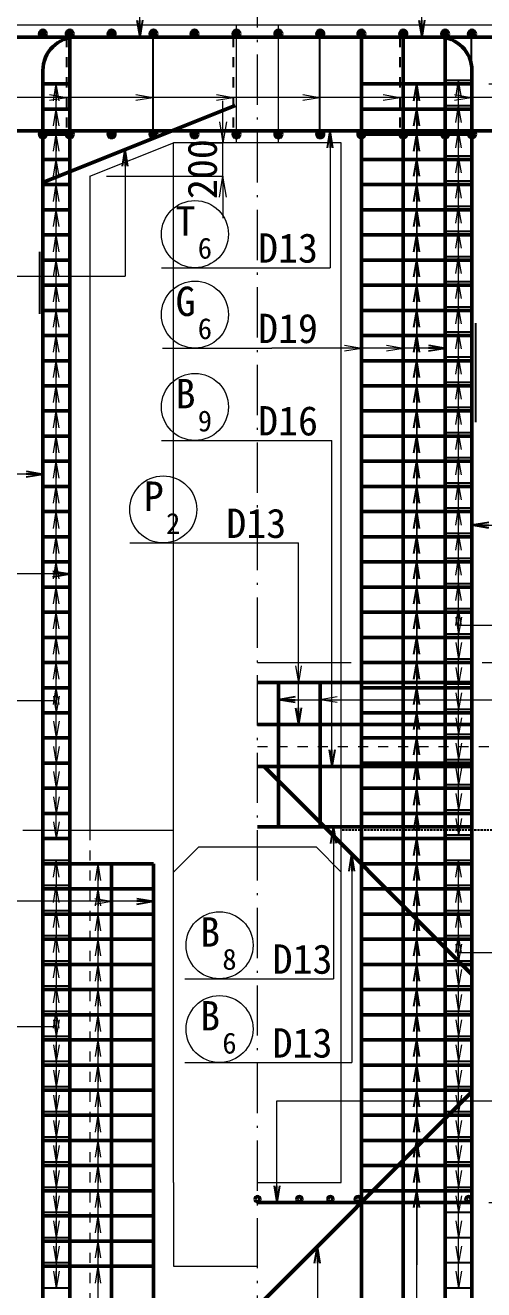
# Model space of a CAD drawing. Header units: millimetres. Extents: x 169470 to 758170, y -17820 to 11880.
# Drawn here: x 234911 to 237646, y -2657 to 4883 of the extents above; entities that cross this region are included whole.
import ezdxf
from ezdxf.enums import TextEntityAlignment as Align

# ---------------------------------------------------------------- set-up
doc = ezdxf.new("R2010")
doc.units = ezdxf.units.MM
doc.header["$LTSCALE"] = 50
doc.header["$PDSIZE"] = 300
for name, pattern in [('DASHED2', [0.375, 0.25, -0.125]), ('SXF_一点短鎖線', [9.25, 6, -1.5, 0.25, -1.5]), ('SXF_跳び破線', [12, 6, -6])]:
    doc.linetypes.add(name, pattern=pattern)
doc.layers.get('Defpoints').update_dxf_attribs({"color": 151})
for name, color, linetype, lineweight in [('D-BGD', 7, 'Continuous', 13), ('D-BMK', 2, 'SXF_一点短鎖線', 13), ('D-STR', 1, 'Continuous', 50), ('D-STR-DIM', 7, 'Continuous', 13), ('D-STR-HTXT', 7, 'Continuous', 13), ('D-STR-STR2', 6, 'Continuous', 25), ('D-STR-STR2 @ 1', 6, 'Continuous', 25), ('D-STR-STR3', 4, 'Continuous', 25), ('D-STR-STR5', 2, 'Continuous', 25), ('D-STR-TXT', 7, 'Continuous', 13)]:
    doc.layers.add(name, color=color, linetype=linetype, lineweight=lineweight)
doc.styles.add('MS ゴシック', font='MS Gothic.ttf')
doc.styles.add('YOKO_GOTHIC', font='MS Gothic.ttf')
doc.dimstyles.new('DIM-50', dxfattribs={"dimscale": 50, "dimtxt": 3.5, "dimasz": 2.5, "dimexe": 0, "dimexo": 2, "dimgap": 0.8, "dimtad": 1, "dimdec": 0, "dimzin": 1, "dimdsep": 46, "dimtxsty": 'MS ゴシック', "dimblk": 'OPEN', "dimcen": 0.1, "dimclrd": 256, "dimclre": 256, "dimclrt": 256, "dimaunit": 1, "dimadec": 3, "dimazin": 0, "dimtfac": 1, "dimtdec": 0, "dimtix": 1, "dimtmove": 2, "dimatfit": 3, "dimldrblk": 'OPEN', "dimfxl": 1, "dimlwd": -1, "dimlwe": -1, "dimarcsym": 2})
doc.dimstyles.new('S50', dxfattribs={"dimscale": 50, "dimtxt": 3.5, "dimasz": 2, "dimexe": 1, "dimexo": 1, "dimgap": 1, "dimtad": 1, "dimdec": 0, "dimzin": 1, "dimdsep": 46, "dimtxsty": 'YOKO_GOTHIC', "dimblk": 'OPEN', "dimcen": 0, "dimclrd": 256, "dimclre": 256, "dimclrt": 256, "dimaunit": 1, "dimadec": 3, "dimazin": 0, "dimtfac": 1, "dimtdec": 0, "dimtix": 1, "dimtmove": 2, "dimatfit": 3, "dimldrblk": 'OPEN', "dimfxl": 1, "dimlwd": -1, "dimlwe": -1, "dimarcsym": 0})

# ---------------------------------------------------------------- blocks, each defined once
blk = doc.blocks.new('a')
at = {"layer": 'D-STR-STR2', "lineweight": 50}
for radius in [20, 10]:
    blk.add_circle((0, 0), radius, dxfattribs=at)
blk = doc.blocks.new('0930-1')
at = {"layer": 'D-STR-STR2'}
for radius in [20, 10]:
    blk.add_circle((1654010.5, -311924.3), radius, dxfattribs=at)
blk = doc.blocks.new('_Open')
at = {"color": 0, "linetype": 'ByBlock', "lineweight": -2}
for p, q in [((-1, 0.167), (0, 0)), ((-1, -0.167), (0, 0)), ((0, 0), (-1, 0))]:
    blk.add_line(p, q, dxfattribs=at)
blk = doc.blocks.new('*D1346')
at = {"layer": 'D-STR-DIM', "transparency": 16777216}
for p, q in [((235796, 4983.5), (235796, 7383.5)), ((235921, 7383.5), (236671, 7383.5)), ((236796, 4983.5), (236796, 7383.5))]:
    blk.add_line(p, q, dxfattribs=at)
at = {"layer": 'Defpoints', "color": 0, "transparency": 16777216}
for p in [(236796, 7383.5), (235796, 4883.5), (236796, 4883.5)]:
    blk.add_point(p, dxfattribs=at)
at = {"layer": 'D-STR-DIM', "transparency": 16777216, "xscale": 125, "yscale": 125, "zscale": 125, "rotation": 180}
blk.add_blockref('_Open', (235796, 7383.5), dxfattribs=at)
at = {"layer": 'D-STR-DIM', "transparency": 16777216, "xscale": 125, "yscale": 125, "zscale": 125}
blk.add_blockref('_Open', (236796, 7383.5), dxfattribs=at)
at = {"layer": 'D-STR-DIM', "transparency": 16777216, "insert": (236296, 7511), "char_height": 175, "attachment_point": 5, "style": 'MS ゴシック'}
blk.add_mtext('1000', dxfattribs=at)
blk = doc.blocks.new('*D1350')
at = {"layer": 'D-STR-DIM', "transparency": 16777216}
for p, q in [((235796, 6983.5), (235671, 6983.5)), ((235921, 4983.5), (235921, 6983.5)), ((235921, 6983.5), (236671, 6983.5)), ((236671, 4983.5), (236671, 6983.5)), ((236796, 6983.5), (236921, 6983.5))]:
    blk.add_line(p, q, dxfattribs=at)
at = {"layer": 'Defpoints', "color": 0, "transparency": 16777216}
for p in [(236671, 6983.5), (235921, 4883.5), (236671, 4883.5)]:
    blk.add_point(p, dxfattribs=at)
at = {"layer": 'D-STR-DIM', "transparency": 16777216, "xscale": 125, "yscale": 125, "zscale": 125}
blk.add_blockref('_Open', (235921, 6983.5), dxfattribs=at)
at = {"layer": 'D-STR-DIM', "transparency": 16777216, "xscale": 125, "yscale": 125, "zscale": 125, "rotation": 180}
blk.add_blockref('_Open', (236671, 6983.5), dxfattribs=at)
at = {"layer": 'D-STR-DIM', "transparency": 16777216, "char_height": 175, "attachment_point": 5, "style": 'MS ゴシック'}
for s, insert in [('3@250', (236296, 7120.3)), ('=750', (236296, 6856))]:
    blk.add_mtext(s, dxfattribs=dict(at, insert=insert))
blk = doc.blocks.new('*D1397')
at = {"layer": 'D-STR-DIM', "transparency": 16777216}
for p, q in [((240745.9, -1891.5), (240745.9, -1766.5)), ((238796, -2016.5), (240745.9, -2016.5)), ((240745.9, -2136.5), (240745.9, -2016.5)), ((237676, -2136.5), (240745.9, -2136.5)), ((240745.9, -2261.5), (240745.9, -2386.5))]:
    blk.add_line(p, q, dxfattribs=at)
at = {"layer": 'Defpoints', "color": 0, "transparency": 16777216}
for p in [(238696, -2016.5), (240745.9, -2016.5), (237576, -2136.5)]:
    blk.add_point(p, dxfattribs=at)
at = {"layer": 'D-STR-DIM', "transparency": 16777216, "xscale": 125, "yscale": 125, "zscale": 125}
for p, rotation in [((240745.9, -2016.5), 270), ((240745.9, -2136.5), 90)]:
    blk.add_blockref('_Open', p, dxfattribs=dict(at, rotation=rotation))
at = {"layer": 'D-STR-DIM', "transparency": 16777216, "insert": (240618.4, -2076.5), "char_height": 175, "attachment_point": 5, "rotation": 90, "style": 'MS ゴシック'}
blk.add_mtext('120', dxfattribs=at)
blk = doc.blocks.new('*D1401')
at = {"layer": 'D-STR-DIM', "transparency": 16777216}
for p, q in [((237676, 4533.5), (241545.9, 4533.5)), ((241545.9, -2691.5), (241545.9, 4408.5)), ((238796, -2816.5), (241545.9, -2816.5))]:
    blk.add_line(p, q, dxfattribs=at)
at = {"layer": 'Defpoints', "color": 0, "transparency": 16777216}
for p in [(237576, 4533.5), (241545.9, 4533.5), (238696, -2816.5)]:
    blk.add_point(p, dxfattribs=at)
at = {"layer": 'D-STR-DIM', "transparency": 16777216, "xscale": 125, "yscale": 125, "zscale": 125}
for p, rotation in [((241545.9, 4533.5), 90), ((241545.9, -2816.5), 270)]:
    blk.add_blockref('_Open', p, dxfattribs=dict(at, rotation=rotation))
at = {"layer": 'D-STR-DIM', "transparency": 16777216, "insert": (241409, 858.5), "char_height": 175, "attachment_point": 5, "rotation": 90, "style": 'MS ゴシック'}
blk.add_mtext('50@150=7350', dxfattribs=at)
blk = doc.blocks.new('*D1402')
at = {"layer": 'D-STR-DIM', "transparency": 16777216}
for p, q in [((241545.9, 5008.5), (241545.9, 5133.5)), ((238595.9, 4883.5), (241545.9, 4883.5)), ((241545.9, 4533.5), (241545.9, 4883.5)), ((237676, 4533.5), (241545.9, 4533.5)), ((241545.9, 4408.5), (241545.9, 4283.5))]:
    blk.add_line(p, q, dxfattribs=at)
at = {"layer": 'Defpoints', "color": 0, "transparency": 16777216}
for p in [(238495.9, 4883.5), (241545.9, 4883.5), (237576, 4533.5)]:
    blk.add_point(p, dxfattribs=at)
at = {"layer": 'D-STR-DIM', "transparency": 16777216, "xscale": 125, "yscale": 125, "zscale": 125}
for p, rotation in [((241545.9, 4883.5), 270), ((241545.9, 4533.5), 90)]:
    blk.add_blockref('_Open', p, dxfattribs=dict(at, rotation=rotation))
at = {"layer": 'D-STR-DIM', "transparency": 16777216, "insert": (241418.4, 4708.5), "char_height": 175, "attachment_point": 5, "rotation": 90, "style": 'MS ゴシック'}
blk.add_mtext('350', dxfattribs=at)
blk = doc.blocks.new('*D1409')
at = {"layer": 'D-STR-DIM', "transparency": 16777216}
for p, q in [((236090, 4308.5), (236090, 4433.5)), ((235896, 4183.5), (236090, 4183.5)), ((236090, 3983.5), (236090, 4183.5)), ((235396, 3983.5), (236090, 3983.5)), ((236090, 3858.5), (236090, 3733.5))]:
    blk.add_line(p, q, dxfattribs=at)
at = {"layer": 'Defpoints', "color": 0, "transparency": 16777216}
for p in [(235796, 4183.5), (236090, 4183.5), (235296, 3983.5)]:
    blk.add_point(p, dxfattribs=at)
at = {"layer": 'D-STR-DIM', "transparency": 16777216, "xscale": 125, "yscale": 125, "zscale": 125}
for p, rotation in [((236090, 4183.5), 270), ((236090, 3983.5), 90)]:
    blk.add_blockref('_Open', p, dxfattribs=dict(at, rotation=rotation))
at = {"layer": 'D-STR-DIM', "transparency": 16777216, "insert": (235968, 4025.8), "char_height": 175, "attachment_point": 5, "rotation": 90, "style": 'MS ゴシック'}
blk.add_mtext('200', dxfattribs=at)
blk = doc.blocks.new('*D1410')
at = {"layer": 'D-STR-DIM', "transparency": 16777216}
for p, q in [((236046, 5387.7), (235921, 5387.7)), ((236171, 4983.5), (236171, 5387.7)), ((236171, 5387.7), (236421, 5387.7)), ((236421, 4983.5), (236421, 5387.7)), ((236546, 5387.7), (236671, 5387.7))]:
    blk.add_line(p, q, dxfattribs=at)
at = {"layer": 'Defpoints', "color": 0, "transparency": 16777216}
for p in [(236421, 5387.7), (236171, 4883.5), (236421, 4883.5)]:
    blk.add_point(p, dxfattribs=at)
at = {"layer": 'D-STR-DIM', "transparency": 16777216, "xscale": 125, "yscale": 125, "zscale": 125}
blk.add_blockref('_Open', (236171, 5387.7), dxfattribs=at)
at = {"layer": 'D-STR-DIM', "transparency": 16777216, "xscale": 125, "yscale": 125, "zscale": 125, "rotation": 180}
blk.add_blockref('_Open', (236421, 5387.7), dxfattribs=at)
at = {"layer": 'D-STR-DIM', "transparency": 16777216, "insert": (236296, 5517), "char_height": 175, "attachment_point": 5, "style": 'MS ゴシック'}
blk.add_mtext('□250', dxfattribs=at)

msp = doc.modelspace()

# ---------------------------------------------------------------- linework, layer by layer
at = {"layer": 'D-BGD', "ltscale": 1500}
for p, q in [((238495.85, 4883.49), (234096.06, 4883.49)), ((235295.96, 3983.49), (235795.96, 4183.49)), ((235795.96, -2016.51), (235795.96, 4183.49)), ((236795.96, 4183.49), (235795.96, 4183.49)), ((236795.96, -2016.51), (236795.96, 4183.49)), ((235295.96, 3983.49), (235295.96, 83.49)), ((236295.96, 1083.49), (236795.96, 1083.49)), ((234895.96, 83.49), (235795.96, 83.49)), ((235795.96, -166.51), (235945.96, -16.51)), ((235945.96, -16.51), (236645.96, -16.51)), ((236645.96, -16.51), (236795.96, -166.51)), ((236295.96, -2016.51), (236795.96, -2016.51))]:
    msp.add_line(p, q, dxfattribs=at)
at = {"layer": 'D-BGD', "ltscale": 0.2}
for p, q in [((236170.96, 4183.49), (236170.96, 4883.49)), ((236420.96, 4183.49), (236420.96, 4883.49)), ((235795.96, -2016.51), (235795.96, -2516.51)), ((235795.96, -2516.51), (236295.96, -2516.51))]:
    msp.add_line(p, q, dxfattribs=at)
at = {"layer": 'D-BGD', "linetype": 'SXF_跳び破線', "ltscale": 0.2}
for p, q in [((236795.96, 1083.49), (237695.96, 1083.49)), ((236295.96, 583.49), (237695.96, 583.49)), ((235295.96, 83.49), (235295.96, -2916.51))]:
    msp.add_line(p, q, dxfattribs=at)
at = {"layer": 'D-BMK'}
msp.add_line((236295.96, -3916.51), (236295.96, 5207.9), dxfattribs=at)
at = {"layer": 'D-STR'}
for p, q in [((238425.85, 4813.49), (234166.06, 4813.49)), ((235175.96, 4813.49), (235175.96, -3166.51)), ((235215.96, 4813.49), (237375.96, 4813.49)), ((236915.96, -3166.51), (236915.96, 4813.49)), ((237165.96, -3166.51), (237165.96, 4813.49)), ((237415.96, 4813.49), (237415.96, -3166.51)), ((235015.96, 4613.49), (235015.96, -2966.51)), ((237575.96, 4613.49), (237575.96, -2966.51)), ((235175.96, 4533.49), (235015.96, 4533.49)), ((237575.96, 4533.49), (236915.96, 4533.49)), ((235015.96, 3946.89), (236163.15, 4405.76)), ((235175.96, 4383.49), (235015.96, 4383.49)), ((237575.96, 4383.49), (236915.96, 4383.49)), ((234166.06, 4253.49), (238425.85, 4253.49)), ((235175.96, 4233.49), (235015.96, 4233.49)), ((237575.96, 4233.49), (236915.96, 4233.49)), ((235175.96, 4083.49), (235015.96, 4083.49)), ((237575.96, 4083.49), (236915.96, 4083.49)), ((235175.96, 3933.49), (235015.96, 3933.49)), ((237575.96, 3933.49), (236915.96, 3933.49)), ((235175.96, 3783.49), (235015.96, 3783.49)), ((237575.96, 3783.49), (236915.96, 3783.49)), ((235175.96, 3633.49), (235015.96, 3633.49)), ((237575.96, 3633.49), (236915.96, 3633.49)), ((235175.96, 3483.49), (235015.96, 3483.49)), ((237575.96, 3483.49), (236915.96, 3483.49)), ((235175.96, 3333.49), (235015.96, 3333.49)), ((237575.96, 3333.49), (236915.96, 3333.49)), ((235175.96, 3183.49), (235015.96, 3183.49)), ((237575.96, 3183.49), (236915.96, 3183.49)), ((235175.96, 3033.49), (235015.96, 3033.49)), ((237575.96, 3033.49), (236915.96, 3033.49)), ((235175.96, 2883.49), (235015.96, 2883.49)), ((237575.96, 2883.49), (236915.96, 2883.49)), ((235175.96, 2733.49), (235015.96, 2733.49)), ((237575.96, 2733.49), (236915.96, 2733.49)), ((235175.96, 2583.49), (235015.96, 2583.49)), ((237575.96, 2583.49), (236915.96, 2583.49)), ((235175.96, 2433.49), (235015.96, 2433.49)), ((237575.96, 2433.49), (236915.96, 2433.49)), ((235175.96, 2283.49), (235015.96, 2283.49)), ((237575.96, 2283.49), (236915.96, 2283.49)), ((235175.96, 2133.49), (235015.96, 2133.49)), ((237575.96, 2133.49), (236915.96, 2133.49)), ((235175.96, 1983.49), (235015.96, 1983.49)), ((237575.96, 1983.49), (236915.96, 1983.49)), ((235175.96, 1833.49), (235015.96, 1833.49)), ((237575.96, 1833.49), (236915.96, 1833.49)), ((235175.96, 1683.49), (235015.96, 1683.49)), ((237575.96, 1683.49), (236915.96, 1683.49)), ((235175.96, 1533.49), (235015.96, 1533.49)), ((237575.96, 1533.49), (236915.96, 1533.49)), ((235175.96, 1383.49), (235015.96, 1383.49)), ((237575.96, 1383.49), (236915.96, 1383.49)), ((235175.96, 1233.49), (235015.96, 1233.49)), ((237575.96, 1233.49), (236915.96, 1233.49)), ((235175.96, 1083.49), (235015.96, 1083.49)), ((237575.96, 1083.49), (236915.96, 1083.49)), ((235175.96, 933.49), (235015.96, 933.49)), ((236420.96, 103.49), (236420.96, 963.49)), ((236670.96, 103.49), (236670.96, 963.49)), ((237575.96, 933.49), (236915.96, 933.49)), ((235175.96, 783.49), (235015.96, 783.49)), ((237575.96, 783.49), (236915.96, 783.49)), ((235175.96, 633.49), (235015.96, 633.49)), ((237575.96, 633.49), (236915.96, 633.49)), ((235175.96, 483.49), (235015.96, 483.49)), ((237575.96, 483.49), (236915.96, 483.49)), ((235175.96, 333.49), (235015.96, 333.49)), ((237575.96, 333.49), (236915.96, 333.49)), ((235175.96, 183.49), (235015.96, 183.49)), ((237575.96, 183.49), (236915.96, 183.49)), ((235175.96, 33.49), (235015.96, 33.49)), ((237575.96, 33.49), (236915.96, 33.49)), ((235675.96, -116.51), (235015.96, -116.51)), ((235425.96, -3166.51), (235425.96, -116.51)), ((235675.96, -3166.51), (235675.96, -116.51)), ((237575.96, -116.51), (236915.96, -116.51)), ((235675.96, -266.51), (235015.96, -266.51)), ((237575.96, -266.51), (236915.96, -266.51)), ((235675.96, -416.51), (235015.96, -416.51)), ((237575.96, -416.51), (236915.96, -416.51)), ((235675.96, -566.51), (235015.96, -566.51)), ((237575.96, -566.51), (236915.96, -566.51)), ((235675.96, -716.51), (235015.96, -716.51)), ((237575.96, -716.51), (236915.96, -716.51)), ((235675.96, -866.51), (235015.96, -866.51)), ((237575.96, -866.51), (236915.96, -866.51)), ((235675.96, -1016.51), (235015.96, -1016.51)), ((237575.96, -1016.51), (236915.96, -1016.51)), ((235675.96, -1166.51), (235015.96, -1166.51)), ((237575.96, -1166.51), (236915.96, -1166.51)), ((235675.96, -1316.51), (235015.96, -1316.51)), ((237575.96, -1316.51), (236915.96, -1316.51)), ((235675.96, -1466.51), (235015.96, -1466.51)), ((237575.96, -1476.51), (235885.96, -3166.51)), ((237575.96, -1466.51), (236915.96, -1466.51)), ((235675.96, -1616.51), (235015.96, -1616.51)), ((237575.96, -1616.51), (236915.96, -1616.51)), ((235675.96, -1766.51), (235015.96, -1766.51)), ((237575.96, -1766.51), (236915.96, -1766.51)), ((235675.96, -1916.51), (235015.96, -1916.51)), ((237575.96, -1916.51), (236915.96, -1916.51)), ((235675.96, -2066.51), (235015.96, -2066.51)), ((237575.96, -2066.51), (236915.96, -2066.51)), ((237575.96, -2136.51), (236295.96, -2136.51)), ((235675.96, -2216.51), (235015.96, -2216.51)), ((235675.96, -2366.51), (235015.96, -2366.51)), ((235675.96, -2516.51), (235015.96, -2516.51))]:
    msp.add_line(p, q, dxfattribs=at)
at = {"layer": 'D-STR', "color": 6}
for p, q in [((236295.96, 963.49), (237575.96, 963.49)), ((236295.96, 713.49), (237575.96, 713.49)), ((236295.96, 463.49), (237575.96, 463.49)), ((236335.66, 463.49), (237575.96, -776.8)), ((237575.96, 103.49), (236295.96, 103.49))]:
    msp.add_line(p, q, dxfattribs=at)
at = {"layer": 'D-STR'}
for centre, start, end in [((235215.96, 4613.49), 90, 180), ((237375.96, 4613.49), 0, 90)]:
    msp.add_arc(centre, 200, start, end, dxfattribs=at)
at = {"layer": 'D-STR-HTXT'}
for p, q in [((235095.96, 33.49), (235095.96, 4533.49)), ((237245.96, -3886.59), (237245.96, 4533.49)), ((237495.96, 53.49), (237495.96, 4553.49)), ((238055.96, 4453.26), (233580.59, 4453.26)), ((235723.35, 3438.01), (236729.92, 3438.01)), ((233477.66, 3388.01), (235506.83, 3388.01)), ((235729.89, 2958.32), (236381.92, 2958.32)), ((235723.35, 2407.71), (236740.18, 2407.71)), ((235533.87, 1796.39), (236540.43, 1796.39)), ((237495.96, 1307.09), (239151.91, 1307.09)), ((233440.01, 857.09), (235095.96, 857.09)), ((235095.96, -96.51), (235095.96, -2646.51)), ((235345.96, -4186.59), (235345.96, -116.51)), ((237495.96, -2646.51), (237495.96, -96.51)), ((237495.96, -645.38), (239151.91, -645.38)), ((235861.98, -802.37), (236750.62, -802.37)), ((233440.01, -1087.6), (235095.96, -1087.6)), ((235861.98, -1302.37), (236859.05, -1302.37)), ((236411.81, -1530.24), (239151.91, -1530.24))]:
    msp.add_line(p, q, dxfattribs=at)
for centre in [(235923.35, 3638.01), (235923.35, 2607.71), (235733.87, 1996.39), (236069.81, -602.37), (236069.81, -1102.37)]:
    msp.add_circle(centre, 200, dxfattribs=at)
at = {"layer": 'D-STR-HTXT', "color": 4}
msp.add_circle((235923.35, 3158.32), 200, dxfattribs=at)
at = {"layer": 'D-STR-STR2'}
for centre in [(236895.96, -2116.51), (237555.96, -2116.51)]:
    msp.add_circle(centre, 20, dxfattribs=at)
at = {"layer": 'D-STR-STR3', "linetype": 'SXF_跳び破線', "ltscale": 0.2}
for p, q in [((235155.96, 4813.49), (235155.96, 4253.49)), ((236150.96, 4813.49), (236150.96, 4253.49)), ((237145.96, 4813.49), (237145.96, 4253.49))]:
    msp.add_line(p, q, dxfattribs=at)
at = {"layer": 'D-STR-STR3'}
for p, q in [((235671, 4813.49), (235671, 4253.49)), ((236666, 4813.49), (236666, 4253.49)), ((237571, 4813.49), (237571, 4253.49))]:
    msp.add_line(p, q, dxfattribs=at)
at = {"layer": 'D-STR-STR5'}
for p, q in [((237575.96, 4553.49), (237415.96, 4553.49)), ((237575.96, 4403.49), (237415.96, 4403.49)), ((237575.96, 4253.49), (237415.96, 4253.49)), ((237575.96, 4103.49), (237415.96, 4103.49)), ((237575.96, 3953.49), (237415.96, 3953.49)), ((237575.96, 3803.49), (237415.96, 3803.49)), ((237575.96, 3653.49), (237415.96, 3653.49)), ((234995.96, 3533.49), (234995.96, 3163.49)), ((237575.96, 3503.49), (237415.96, 3503.49)), ((237575.96, 3353.49), (237415.96, 3353.49)), ((237575.96, 3203.49), (237415.96, 3203.49)), ((237595.96, 3107.49), (237595.96, 2517.49)), ((237575.96, 3053.49), (237415.96, 3053.49)), ((237575.96, 2903.49), (237415.96, 2903.49)), ((237575.96, 2753.49), (237415.96, 2753.49)), ((237575.96, 2603.49), (237415.96, 2603.49)), ((237575.96, 2453.49), (237415.96, 2453.49)), ((237575.96, 2303.49), (237415.96, 2303.49)), ((237575.96, 2153.49), (237415.96, 2153.49)), ((237575.96, 2003.49), (237415.96, 2003.49)), ((237575.96, 1853.49), (237415.96, 1853.49)), ((237575.96, 1703.49), (237415.96, 1703.49)), ((237575.96, 1553.49), (237415.96, 1553.49)), ((237575.96, 1403.49), (237415.96, 1403.49)), ((237575.96, 1253.49), (237415.96, 1253.49)), ((237575.96, 1103.49), (237415.96, 1103.49)), ((237575.96, 953.49), (237415.96, 953.49)), ((237575.96, 803.49), (237415.96, 803.49)), ((237575.96, 653.49), (237415.96, 653.49)), ((237575.96, 503.49), (237415.96, 503.49)), ((237575.96, 353.49), (237415.96, 353.49)), ((237575.96, 203.49), (237415.96, 203.49)), ((237575.96, 53.49), (237415.96, 53.49)), ((235175.96, -96.51), (235015.96, -96.51)), ((237575.96, -96.51), (237415.96, -96.51)), ((235175.96, -246.51), (235015.96, -246.51)), ((237575.96, -246.51), (237415.96, -246.51)), ((235175.96, -396.51), (235015.96, -396.51)), ((237575.96, -396.51), (237415.96, -396.51)), ((235175.96, -546.51), (235015.96, -546.51)), ((237575.96, -546.51), (237415.96, -546.51)), ((235175.96, -696.51), (235015.96, -696.51)), ((237575.96, -696.51), (237415.96, -696.51)), ((235175.96, -846.51), (235015.96, -846.51)), ((237575.96, -846.51), (237415.96, -846.51)), ((235175.96, -996.51), (235015.96, -996.51)), ((237575.96, -996.51), (237415.96, -996.51)), ((235175.96, -1146.51), (235015.96, -1146.51)), ((237575.96, -1146.51), (237415.96, -1146.51)), ((235175.96, -1296.51), (235015.96, -1296.51)), ((237575.96, -1296.51), (237415.96, -1296.51)), ((235175.96, -1446.51), (235015.96, -1446.51)), ((237575.96, -1446.51), (237415.96, -1446.51)), ((235175.96, -1596.51), (235015.96, -1596.51)), ((237575.96, -1596.51), (237415.96, -1596.51)), ((235175.96, -1746.51), (235015.96, -1746.51)), ((237575.96, -1746.51), (237415.96, -1746.51)), ((235175.96, -1896.51), (235015.96, -1896.51)), ((237575.96, -1896.51), (237415.96, -1896.51)), ((235175.96, -2046.51), (235015.96, -2046.51)), ((237575.96, -2046.51), (237415.96, -2046.51)), ((235175.96, -2196.51), (235015.96, -2196.51)), ((237575.96, -2196.51), (237415.96, -2196.51)), ((235175.96, -2346.51), (235015.96, -2346.51)), ((237575.96, -2346.51), (237415.96, -2346.51)), ((235175.96, -2496.51), (235015.96, -2496.51)), ((237575.96, -2496.51), (237415.96, -2496.51)), ((235175.96, -2646.51), (235015.96, -2646.51)), ((237575.96, -2646.51), (237415.96, -2646.51))]:
    msp.add_line(p, q, dxfattribs=at)
at = {"layer": 'Defpoints', "linetype": 'DASHED2'}
msp.add_line((237695.96, 83.49), (236795.96, 83.49), dxfattribs=at)

# ---------------------------------------------------------------- block references
at = {"layer": 'D-STR-HTXT', "yscale": 100, "zscale": 100}
for p, xscale, rotation in [((235095.96, 4533.49), -100, 270), ((237495.96, 4553.49), 100, 90.00000000000001), ((235155.96, 4453.26), -100, 180), ((235671, 4453.26), -100, 180), ((236150.96, 4453.26), -100, 180), ((236666, 4453.26), -100, 180), ((237145.96, 4453.26), -100, 180), ((237571, 4453.26), -100, 180), ((235095.96, 4383.49), -100, 270), ((237495.96, 4403.49), 100, 90.00000000000001), ((235095.96, 4233.49), -100, 270), ((237495.96, 4253.49), 100, 90.00000000000001), ((235095.96, 4083.49), -100, 270), ((237495.96, 4103.49), 100, 90.00000000000001), ((235095.96, 3933.49), -100, 270), ((237495.96, 3953.49), 100, 90.00000000000001), ((235095.96, 3783.49), -100, 270), ((237495.96, 3803.49), 100, 90.00000000000001), ((235095.96, 3633.49), -100, 270), ((237495.96, 3653.49), 100, 90.00000000000001), ((235095.96, 3483.49), -100, 270), ((237495.96, 3503.49), 100, 90.00000000000001), ((235095.96, 3333.49), -100, 270), ((237495.96, 3353.49), 100, 90.00000000000001), ((235095.96, 3183.49), -100, 270), ((237495.96, 3203.49), 100, 90.00000000000001), ((235095.96, 3033.49), -100, 270), ((237495.96, 3053.49), 100, 90.00000000000001), ((236915.96, 2958.32), -100, 180), ((237165.96, 2958.32), -100, 180), ((235095.96, 2883.49), -100, 270), ((237495.96, 2903.49), 100, 90.00000000000001), ((235095.96, 2733.49), -100, 270), ((237495.96, 2753.49), 100, 90.00000000000001), ((235095.96, 2583.49), -100, 270), ((237495.96, 2603.49), 100, 90.00000000000001), ((235095.96, 2433.49), -100, 270), ((237495.96, 2453.49), 100, 90.00000000000001), ((235095.96, 2283.49), -100, 270), ((237495.96, 2303.49), 100, 90.00000000000001), ((235095.96, 2133.49), -100, 270), ((237495.96, 2153.49), 100, 90.00000000000001), ((235095.96, 1983.49), -100, 270), ((237495.96, 2003.49), 100, 90.00000000000001), ((235095.96, 1833.49), -100, 270), ((237495.96, 1853.49), 100, 90.00000000000001), ((235095.96, 1683.49), -100, 270), ((237495.96, 1703.49), 100, 90.00000000000001), ((235095.96, 1533.49), -100, 270), ((237495.96, 1553.49), 100, 90.00000000000001), ((235095.96, 1383.49), -100, 270), ((237495.96, 1403.49), 100, 90.00000000000001), ((237495.96, 1253.49), -100, 90), ((235095.96, 1233.49), -100, 270), ((237495.96, 1103.49), -100, 90), ((235095.96, 1083.49), -100, 270), ((236540.43, 963.49), -100, 90), ((237495.96, 953.49), -100, 90), ((235095.96, 933.49), -100, 270), ((235095.96, 783.49), 100, 270), ((236670.96, 861.61), 100, 180), ((237495.96, 803.49), -100, 90), ((235095.96, 633.49), 100, 270), ((237495.96, 653.49), -100, 90), ((237495.96, 503.49), -100, 90), ((235095.96, 483.49), 100, 270), ((237495.96, 353.49), -100, 90), ((235095.96, 333.49), 100, 270), ((237495.96, 203.49), -100, 90), ((235095.96, 183.49), 100, 270), ((237495.96, 53.49), -100, 90), ((235095.96, 33.49), 100, 270), ((235095.96, -96.51), -100, 270), ((235345.96, -116.51), -100, 270), ((237495.96, -96.51), 100, 90.00000000000001), ((235095.96, -246.51), -100, 270), ((235345.96, -266.51), -100, 270), ((237495.96, -246.51), 100, 90.00000000000001), ((235425.96, -340.17), -100, 180), ((235095.96, -396.51), -100, 270), ((235345.96, -416.51), -100, 270), ((237495.96, -396.51), 100, 90.00000000000001), ((235095.96, -546.51), -100, 270), ((235345.96, -566.51), -100, 270), ((237495.96, -546.51), 100, 90.00000000000001), ((237495.96, -696.51), -100, 90), ((235095.96, -696.51), -100, 270), ((235345.96, -716.51), -100, 270), ((237495.96, -846.51), -100, 90), ((235095.96, -846.51), -100, 270), ((235345.96, -866.51), -100, 270), ((237495.96, -996.51), -100, 90), ((235095.96, -996.51), -100, 270), ((235095.96, -1146.51), 100, 270), ((235345.96, -1016.51), -100, 270), ((237495.96, -1146.51), -100, 90), ((235095.96, -1296.51), 100, 270), ((235345.96, -1166.51), -100, 270), ((237495.96, -1296.51), -100, 90), ((235095.96, -1446.51), 100, 270), ((235345.96, -1316.51), -100, 270), ((237495.96, -1446.51), -100, 90), ((235095.96, -1596.51), 100, 270), ((235345.96, -1466.51), -100, 270), ((237495.96, -1596.51), -100, 90), ((235095.96, -1746.51), 100, 270), ((235345.96, -1616.51), -100, 270), ((237495.96, -1746.51), -100, 90), ((235095.96, -1896.51), 100, 270), ((235345.96, -1766.51), -100, 270), ((237495.96, -1896.51), -100, 90), ((235095.96, -2046.51), 100, 270), ((235345.96, -1916.51), -100, 270), ((237495.96, -2046.51), -100, 90), ((235095.96, -2196.51), 100, 270), ((235345.96, -2066.51), -100, 270), ((237495.96, -2196.51), -100, 90), ((235095.96, -2346.51), 100, 270), ((235345.96, -2216.51), -100, 270), ((237495.96, -2346.51), -100, 90), ((235095.96, -2496.51), 100, 270), ((235345.96, -2366.51), -100, 270), ((237495.96, -2496.51), -100, 90), ((235095.96, -2646.51), 100, 270), ((235345.96, -2516.51), -100, 270), ((237495.96, -2646.51), -100, 90)]:
    msp.add_blockref('_Open', p, dxfattribs=dict(at, xscale=xscale, rotation=rotation))
at = {"layer": 'D-STR-STR2', "xscale": -1, "rotation": 180}
for p in [(-1417714.52, -314040.81), (-1417464.52, -314041.54), (-1417279.52, -314040.81), (-1417114.52, -314040.81), (-1416454.52, -314040.81)]:
    msp.add_blockref('0930-1', p, dxfattribs=at)
at = {"layer": 'D-STR-STR2 @ 1'}
for p in [(235015.96, 4833.49), (235175.96, 4833.49), (235425.96, 4833.49), (235675.96, 4833.49), (235920.96, 4833.49), (236170.96, 4833.49), (236420.96, 4833.49), (236670.96, 4833.49), (236915.96, 4833.49), (237165.96, 4833.49), (237415.96, 4833.49), (237575.96, 4833.49), (235015.96, 4233.49), (235175.96, 4233.49), (235425.96, 4233.49), (235675.96, 4233.49), (235920.96, 4233.49), (236170.96, 4233.49), (236420.96, 4233.49), (236670.96, 4233.49), (236915.96, 4233.49), (237165.96, 4233.49), (237415.96, 4233.49), (237575.96, 4233.49)]:
    msp.add_blockref('a', p, dxfattribs=at)

# ---------------------------------------------------------------- texts
at = {"layer": 'D-STR-TXT', "style": 'YOKO_GOTHIC'}
for s, height, p in [('T', 175, (235867.08, 3629.69)), ('6', 125, (235982.74, 3491.89)), ('B', 175, (235867.08, 2599.4)), ('9', 125, (235982.74, 2461.59)), ('P', 175, (235677.59, 1988.07)), ('2', 125, (235793.26, 1850.27)), ('B', 175, (236013.53, -610.68)), ('8', 125, (236129.19, -748.49)), ('B', 175, (236013.53, -1110.68)), ('6', 125, (236129.19, -1248.49))]:
    msp.add_text(s, height=height, dxfattribs=at).set_placement(p, align=Align.CENTER)
for s, p in [('D13', (236299.87, 3468.01)), ('D16', (236299.87, 2437.71)), ('D13', (236110.39, 1826.39)), ('D13', (236386.36, -772.37)), ('D13', (236386.36, -1272.37))]:
    msp.add_text(s, height=175, dxfattribs=at).set_placement(p)
at = {"layer": 'D-STR-TXT', "color": 4, "style": 'YOKO_GOTHIC'}
for s, height, p in [('G', 175, (235867.08, 3150)), ('6', 125, (235982.74, 3012.2))]:
    msp.add_text(s, height=height, dxfattribs=at).set_placement(p, align=Align.CENTER)
msp.add_text('D19', height=175, dxfattribs=at).set_placement((236299.87, 2988.32))

# ---------------------------------------------------------------- dimensions: what is measured, and where the dimension line sits
at = {"layer": 'D-STR-DIM'}
dim = msp.add_linear_dim(base=(236795.96, 7383.49), p1=(235795.96, 4883.49), p2=(236795.96, 4883.49), dimstyle='DIM-50', dxfattribs=at)
dim.commit()
dim.dimension.update_dxf_attribs({"geometry": '*D1346', "text_midpoint": (236295.96, 7510.99)})
dim = msp.add_linear_dim(base=(236670.96, 6983.49), p1=(235920.96, 4883.49), p2=(236670.96, 4883.49), text='3@250\\X=<>', dimstyle='DIM-50', dxfattribs=at)
dim.commit()
dim.dimension.update_dxf_attribs({"geometry": '*D1350', "text_midpoint": (236295.96, 6983.49), "dimtype": 160})
dim = msp.add_linear_dim(base=(236420.96, 5387.69), p1=(236170.96, 4883.49), p2=(236420.96, 4883.49), text='□250', dimstyle='DIM-50', dxfattribs=at)
dim.commit()
dim.dimension.update_dxf_attribs({"geometry": '*D1410', "text_midpoint": (236295.96, 5516.97)})
for base, p1, p2, picture, middle in [((241545.85, 4883.49), (237575.96, 4533.49), (238495.85, 4883.49), '*D1402', (241418.35, 4708.49)), ((240745.85, -2016.51), (237575.96, -2136.51), (238695.96, -2016.51), '*D1397', (240618.35, -2076.51))]:
    dim = msp.add_linear_dim(base=base, p1=p1, p2=p2, angle=90, dimstyle='DIM-50', dxfattribs=at)
    dim.commit()
    dim.dimension.update_dxf_attribs({"geometry": picture, "text_midpoint": middle})
dim = msp.add_linear_dim(base=(241545.85, 4533.49), p1=(238695.96, -2816.51), p2=(237575.96, 4533.49), angle=90, text='50@150=<>', dimstyle='DIM-50', dxfattribs=at)
dim.commit()
dim.dimension.update_dxf_attribs({"geometry": '*D1401', "text_midpoint": (241409.03, 858.49)})
dim = msp.add_linear_dim(base=(236089.96, 4183.49), p1=(235295.96, 3983.49), p2=(235795.96, 4183.49), angle=90, dimstyle='DIM-50', dxfattribs=at)
dim.commit()
dim.dimension.update_dxf_attribs({"geometry": '*D1409', "text_midpoint": (235967.96, 4025.77), "dimtype": 160})

# ---------------------------------------------------------------- leaders
at = {"layer": 'D-STR-HTXT'}
for points in [[(235594.05, 4813.49), (235594.05, 5823.59)], [(237275.84, 4813.49), (237275.84, 5823.59)], [(237245.96, 4533.49), (237245.96, 4092.49)], [(237245.96, 4383.49), (237245.96, 3942.49)], [(236729.92, 4253.49), (236729.92, 3438.01)], [(237245.96, 4233.49), (237245.96, 3792.49)], [(235506.83, 4143.23), (235506.83, 3388.01)], [(237245.96, 4083.49), (237245.96, 3642.49)], [(237245.96, 3933.49), (237245.96, 3492.49)], [(237245.96, 3783.49), (237245.96, 3342.49)], [(237245.96, 3633.49), (237245.96, 3192.49)], [(237245.96, 3483.49), (237245.96, 3042.49)], [(237245.96, 3333.49), (237245.96, 2892.49)], [(237245.96, 3183.49), (237245.96, 2742.49)], [(237245.96, 3033.49), (237245.96, 2592.49)], [(237415.96, 2958.32), (236381.92, 2958.32)], [(237245.96, 2883.49), (237245.96, 2442.49)], [(237245.96, 2733.49), (237245.96, 2292.49)], [(237245.96, 2583.49), (237245.96, 2142.49)], [(237245.96, 2433.49), (237245.96, 1992.49)], [(236740.18, 463.49), (236740.18, 2407.71)], [(237245.96, 2283.49), (237245.96, 1842.49)], [(235015.96, 2207.06), (234446.57, 2207.06)], [(237245.96, 2133.49), (237245.96, 1692.49)], [(237245.96, 1983.49), (237245.96, 1542.49)], [(237575.96, 1902.1), (238145.34, 1902.1)], [(237245.96, 1833.49), (237245.96, 1392.49)], [(236540.43, 713.49), (236540.43, 1796.39)], [(237245.96, 1683.49), (237245.96, 1242.49)], [(235175.96, 1611.96), (234446.57, 1611.96)], [(237245.96, 1533.49), (237245.96, 1092.49)], [(237245.96, 1383.49), (237245.96, 942.49)], [(237245.96, 1233.49), (237245.96, 792.49)], [(237245.96, 1083.49), (237245.96, 642.49)], [(237245.96, 933.49), (237245.96, 492.49)], [(236420.96, 861.61), (238145.34, 861.61)], [(237245.96, 783.49), (237245.96, 342.49)], [(237245.96, 633.49), (237245.96, 192.49)], [(237245.96, 483.49), (237245.96, 42.49)], [(237245.96, 333.49), (237245.96, -107.51)], [(237245.96, 183.49), (237245.96, -257.51)], [(236750.62, 103.49), (236750.62, -802.37)], [(237245.96, 33.49), (237245.96, -407.51)], [(236859.05, -59.89), (236859.05, -1302.37)], [(237245.96, -116.51), (237245.96, -557.51)], [(237245.96, -266.51), (237245.96, -707.51)], [(235675.96, -340.17), (234446.57, -340.17)], [(237245.96, -416.51), (237245.96, -857.51)], [(237245.96, -566.51), (237245.96, -1007.51)], [(237245.96, -716.51), (237245.96, -1157.51)], [(237245.96, -866.51), (237245.96, -1307.51)], [(237245.96, -1016.51), (237245.96, -1457.51)], [(237245.96, -1166.51), (237245.96, -1607.51)], [(237245.96, -1316.51), (237245.96, -1757.51)], [(237245.96, -1466.51), (237245.96, -1907.51)], [(236411.81, -2136.51), (236411.81, -1530.24)], [(237245.96, -1616.51), (237245.96, -2057.51)], [(237245.96, -1766.51), (237245.96, -2207.51)], [(237245.96, -1916.51), (237245.96, -2357.51)], [(237245.96, -2066.51), (237245.96, -2507.51)], [(236653.82, -2398.65), (236653.82, -4460.93)]]:
    msp.add_leader(points, dimstyle='S50', dxfattribs=at)

doc.saveas('drawing.dxf')
